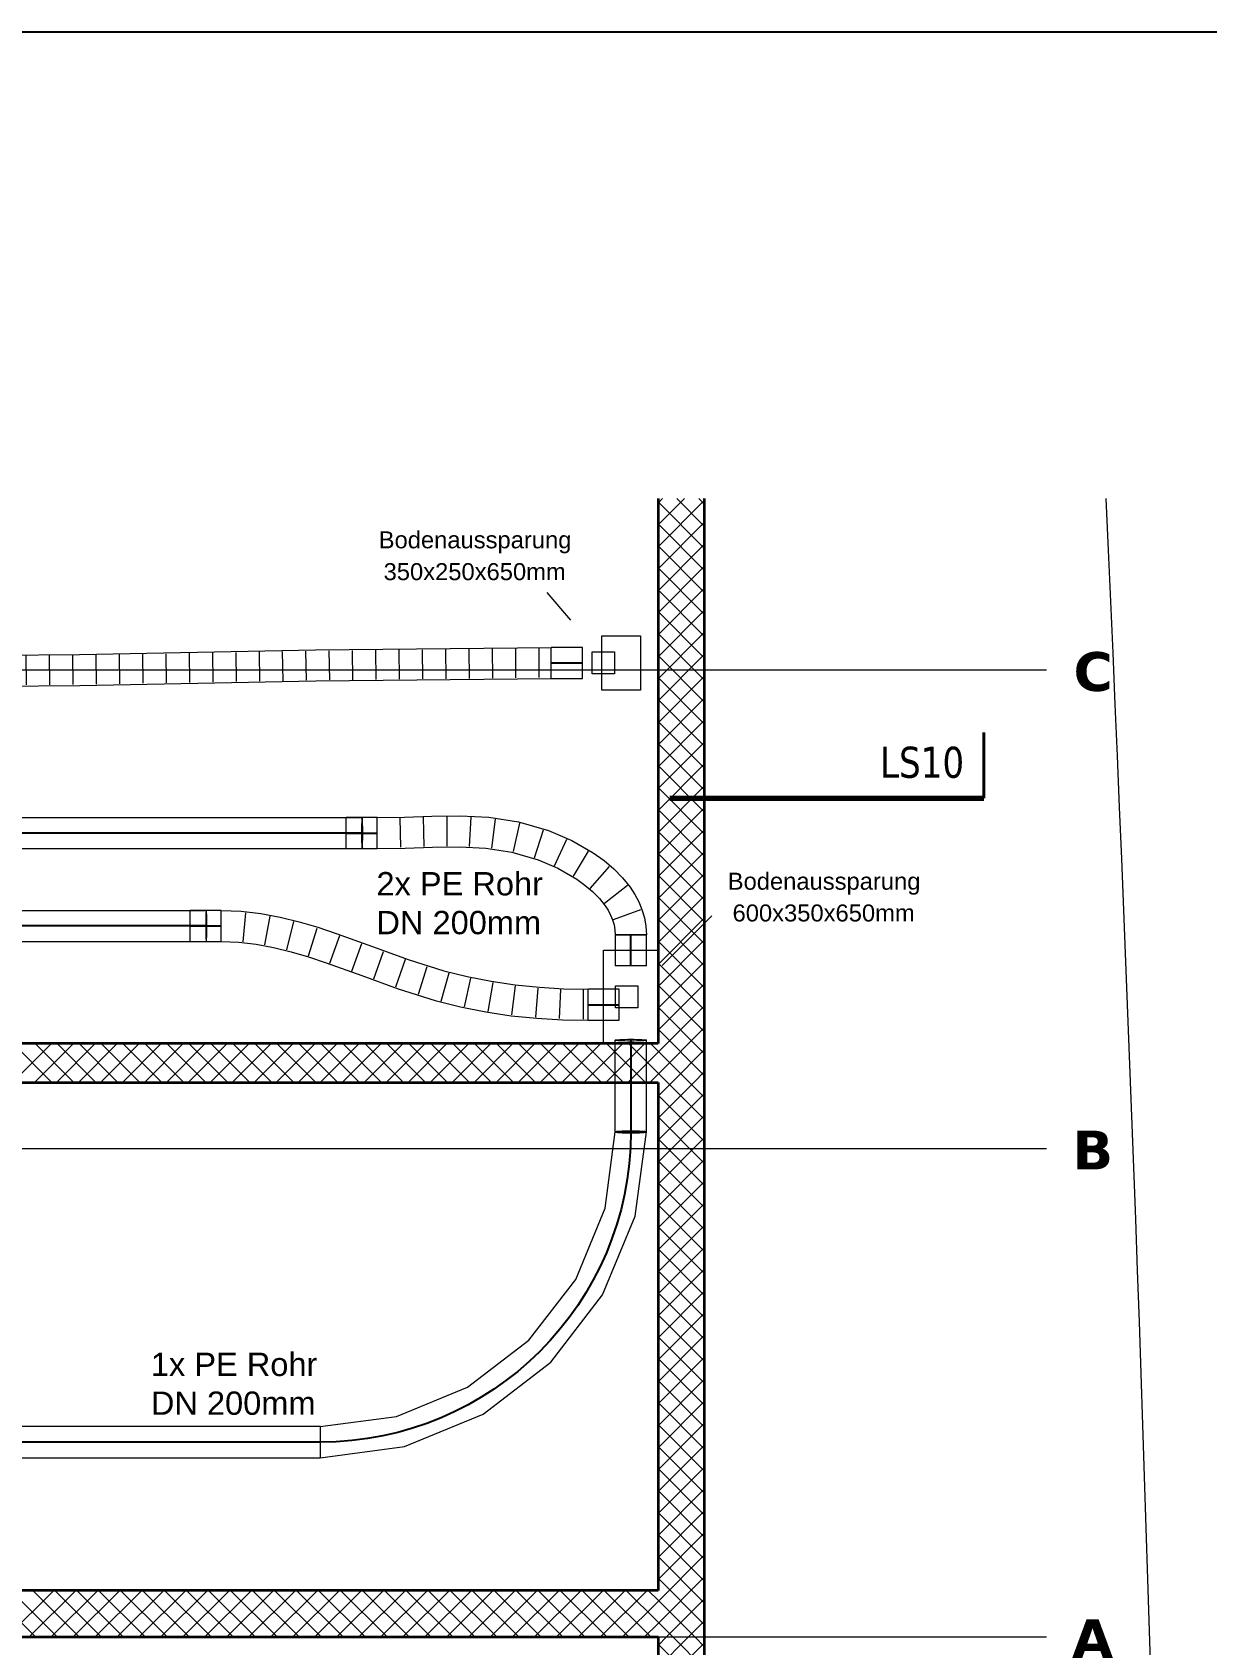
# Model space of a CAD drawing. Extents: x -932 to 937, y -179 to 471.
# Drawn here: x 159.7 to 310.9, y 257.9 to 465.5 of the extents above; entities that cross this region are included whole.
import ezdxf
from ezdxf.lldxf.tags import DXFTag

# ---------------------------------------------------------------- set-up
doc = ezdxf.new("R2010")
doc.units = 0
doc.layers.get('0').update_dxf_attribs({"lineweight": 13})
for name, color, linetype, lineweight, true_color in [('A-DETL-____-OTLN', 5, 'Continuous', 9, 0x0000ff), ('EL01_WAN_Röhre Boden', 7, 'Continuous', 13, 0xff6666), ('EL01_WAN_Röhre Boden Typ', 1, 'Continuous', 13, 0xff0000), ('G-____-____-SYMB', 7, 'Strichpunkt - Weit', 5, 0x008080), ('S-GRID-____-IDEN', 7, 'Continuous', 9, 0x5555aa)]:
    doc.layers.add(name, color=color, linetype=linetype, lineweight=lineweight, true_color=true_color)
for name, color, linetype, lineweight in [('A-WALL-____-MCUT', 7, 'Continuous', 35), ('A-WALL-____-PATT', 7, 'Continuous', 35), ('S-GRID-____-OTLN', 7, 'Continuous', 5)]:
    doc.layers.add(name, color=color, linetype=linetype, lineweight=lineweight)
doc.styles.get("Standard").update_dxf_attribs({"font": 'arial.ttf'})
tags = doc.linetypes.add('_Rasterlinie_', pattern=[0.375, 0.2, -0.05, 0.075, -0.05]).pattern_tags.tags
tags[10:11] = [DXFTag(74, 4), DXFTag(75, 0), DXFTag(340, '0'), DXFTag(46, 1.0), DXFTag(50, 0.0), DXFTag(44, 0.0), DXFTag(45, 0.0)]
tags[8:9] = [DXFTag(74, 4), DXFTag(75, 0), DXFTag(340, '0'), DXFTag(46, 1.0), DXFTag(50, 0.0), DXFTag(44, 0.0), DXFTag(45, 0.0)]
tags[6:7] = [DXFTag(74, 4), DXFTag(75, 0), DXFTag(340, '0'), DXFTag(46, 1.0), DXFTag(50, 0.0), DXFTag(44, 0.0), DXFTag(45, 0.0)]
tags[4:5] = [DXFTag(74, 4), DXFTag(75, 0), DXFTag(340, '0'), DXFTag(46, 1.0), DXFTag(50, 0.0), DXFTag(44, 0.0), DXFTag(45, 0.0)]
tags = doc.linetypes.add('_Schnittlinie_', pattern=[0.3, 0.15, -0.05, 0.05, -0.05]).pattern_tags.tags
tags[10:11] = [DXFTag(74, 4), DXFTag(75, 0), DXFTag(340, '0'), DXFTag(46, 1.0), DXFTag(50, 0.0), DXFTag(44, 0.0), DXFTag(45, 0.0)]
tags[8:9] = [DXFTag(74, 4), DXFTag(75, 0), DXFTag(340, '0'), DXFTag(46, 1.0), DXFTag(50, 0.0), DXFTag(44, 0.0), DXFTag(45, 0.0)]
tags[6:7] = [DXFTag(74, 4), DXFTag(75, 0), DXFTag(340, '0'), DXFTag(46, 1.0), DXFTag(50, 0.0), DXFTag(44, 0.0), DXFTag(45, 0.0)]
tags[4:5] = [DXFTag(74, 4), DXFTag(75, 0), DXFTag(340, '0'), DXFTag(46, 1.0), DXFTag(50, 0.0), DXFTag(44, 0.0), DXFTag(45, 0.0)]
tags = doc.linetypes.add('_Strichliert - Fein_', pattern=[0.15, 0.1, -0.05]).pattern_tags.tags
tags[6:7] = [DXFTag(74, 4), DXFTag(75, 0), DXFTag(340, '0'), DXFTag(46, 1.0), DXFTag(50, 0.0), DXFTag(44, 0.0), DXFTag(45, 0.0)]
tags[4:5] = [DXFTag(74, 4), DXFTag(75, 0), DXFTag(340, '0'), DXFTag(46, 1.0), DXFTag(50, 0.0), DXFTag(44, 0.0), DXFTag(45, 0.0)]
tags = doc.linetypes.add('ACAD_ISO03W100', pattern=[30, 12, -18]).pattern_tags.tags
tags[6:7] = [DXFTag(74, 4), DXFTag(75, 0), DXFTag(340, '0'), DXFTag(46, 0.0), DXFTag(50, 0.0), DXFTag(44, 0.0), DXFTag(45, 0.0)]
tags[4:5] = [DXFTag(74, 4), DXFTag(75, 0), DXFTag(340, '0'), DXFTag(46, 0.0), DXFTag(50, 0.0), DXFTag(44, 0.0), DXFTag(45, 0.0)]
tags = doc.linetypes.add('Strichpunkt - Weit', pattern=[0.5, 0.2, -0.15, 0, -0.15]).pattern_tags.tags
tags[10:11] = [DXFTag(74, 4), DXFTag(75, 0), DXFTag(340, '0'), DXFTag(46, 1.0), DXFTag(50, 0.0), DXFTag(44, 0.0), DXFTag(45, 0.0)]
tags[8:9] = [DXFTag(74, 4), DXFTag(75, 0), DXFTag(340, '0'), DXFTag(46, 1.0), DXFTag(50, 0.0), DXFTag(44, 0.0), DXFTag(45, 0.0)]
tags[6:7] = [DXFTag(74, 4), DXFTag(75, 0), DXFTag(340, '0'), DXFTag(46, 1.0), DXFTag(50, 0.0), DXFTag(44, 0.0), DXFTag(45, 0.0)]
tags[4:5] = [DXFTag(74, 4), DXFTag(75, 0), DXFTag(340, '0'), DXFTag(46, 1.0), DXFTag(50, 0.0), DXFTag(44, 0.0), DXFTag(45, 0.0)]
tags = doc.linetypes.add('STRICHPUNKT2', pattern=[12.7, 6.35, -3.175, 0, -3.175]).pattern_tags.tags
tags[10:11] = [DXFTag(74, 4), DXFTag(75, 0), DXFTag(340, '0'), DXFTag(46, 0.0), DXFTag(50, 0.0), DXFTag(44, 0.0), DXFTag(45, 0.0)]
tags[8:9] = [DXFTag(74, 4), DXFTag(75, 0), DXFTag(340, '0'), DXFTag(46, 0.0), DXFTag(50, 0.0), DXFTag(44, 0.0), DXFTag(45, 0.0)]
tags[6:7] = [DXFTag(74, 4), DXFTag(75, 0), DXFTag(340, '0'), DXFTag(46, 0.0), DXFTag(50, 0.0), DXFTag(44, 0.0), DXFTag(45, 0.0)]
tags[4:5] = [DXFTag(74, 4), DXFTag(75, 0), DXFTag(340, '0'), DXFTag(46, 0.0), DXFTag(50, 0.0), DXFTag(44, 0.0), DXFTag(45, 0.0)]

# ---------------------------------------------------------------- blocks, each defined once
blk = doc.blocks.new('Referenz-A0UJ2H83XE', base_point=(-932.31, -115.76))
at = {"layer": 'A-DETL-____-OTLN', "color": 0, "linetype": '_Strichliert - Fein_', "ltscale": 0.13}
blk.add_ellipse((-9427.02, -39.83), major_axis=(9735.12, 21.15), ratio=1, start_param=0, end_param=0.043587, dxfattribs=at)
at = {"layer": 'A-WALL-____-MCUT', "color": 0, "linetype": 'Continuous', "ltscale": 0.35}
for p, q in [((240.26, 405.49), (240.26, 335.34)), ((246.26, 258.94), (246.26, 405.49)), ((240.26, 335.34), (99.66, 335.34)), ((99.66, 330.34), (240.26, 330.34)), ((240.26, 330.34), (240.26, 264.94)), ((240.26, 264.94), (99.66, 264.94)), ((90.26, 258.94), (240.26, 258.94)), ((240.26, 258.94), (240.26, -42.66)), ((246.26, -48.66), (246.26, 258.94))]:
    blk.add_line(p, q, dxfattribs=at)
at = {"layer": 'A-WALL-____-PATT', "color": 0, "linetype": 'Continuous', "lineweight": 9, "ltscale": 0.13}
for p, q in [((240.26, 404.92), (240.82, 405.49)), ((240.26, 402.1), (243.65, 405.49)), ((240.26, 399.27), (246.26, 405.27)), ((246.26, 399.08), (240.26, 405.08)), ((246.26, 401.91), (242.68, 405.49)), ((246.26, 404.74), (245.51, 405.49)), ((240.26, 396.44), (246.26, 402.44)), ((246.26, 396.25), (240.26, 402.25)), ((240.26, 393.61), (246.26, 399.61)), ((246.26, 393.42), (240.26, 399.42)), ((240.26, 390.78), (246.26, 396.78)), ((246.26, 390.59), (240.26, 396.59)), ((240.26, 387.95), (246.26, 393.95)), ((246.26, 387.76), (240.26, 393.76)), ((240.26, 385.13), (246.26, 391.13)), ((246.26, 384.94), (240.26, 390.94)), ((240.26, 382.3), (246.26, 388.3)), ((246.26, 382.11), (240.26, 388.11)), ((240.26, 379.47), (246.26, 385.47)), ((246.26, 379.28), (240.26, 385.28)), ((240.26, 376.64), (246.26, 382.64)), ((246.26, 376.45), (240.26, 382.45)), ((240.26, 373.81), (246.26, 379.81)), ((246.26, 373.62), (240.26, 379.62)), ((240.26, 370.98), (246.26, 376.98)), ((246.26, 370.79), (240.26, 376.79)), ((240.26, 368.15), (246.26, 374.15)), ((246.26, 367.97), (240.26, 373.97)), ((240.26, 365.33), (246.26, 371.33)), ((246.26, 365.14), (240.26, 371.14)), ((240.26, 362.5), (246.26, 368.5)), ((246.26, 362.31), (240.26, 368.31)), ((240.26, 359.67), (246.26, 365.67)), ((246.26, 359.48), (240.26, 365.48)), ((240.26, 356.84), (246.26, 362.84)), ((246.26, 356.65), (240.26, 362.65)), ((240.26, 354.01), (246.26, 360.01)), ((246.26, 353.82), (240.26, 359.82)), ((240.26, 351.18), (246.26, 357.18)), ((246.26, 351), (240.26, 357)), ((240.26, 348.36), (246.26, 354.36)), ((246.26, 348.17), (240.26, 354.17)), ((240.26, 345.53), (246.26, 351.53)), ((246.26, 345.34), (240.26, 351.34)), ((240.26, 342.7), (246.26, 348.7)), ((246.26, 342.51), (240.26, 348.51)), ((240.26, 339.87), (246.26, 345.87)), ((246.26, 339.68), (240.26, 345.68)), ((240.26, 337.04), (246.26, 343.04)), ((246.26, 336.85), (240.26, 342.85)), ((240.26, 334.21), (246.26, 340.21)), ((246.26, 334.02), (240.26, 340.02)), ((240.26, 331.39), (246.26, 337.39)), ((246.26, 331.2), (240.26, 337.2)), ((157.18, 330.34), (162.18, 335.34)), ((162.26, 330.34), (157.26, 335.34)), ((160.01, 330.34), (165.01, 335.34)), ((165.09, 330.34), (160.09, 335.34)), ((162.84, 330.34), (167.84, 335.34)), ((167.92, 330.34), (162.92, 335.34)), ((165.67, 330.34), (170.67, 335.34)), ((170.75, 330.34), (165.75, 335.34)), ((168.5, 330.34), (173.5, 335.34)), ((173.58, 330.34), (168.58, 335.34)), ((171.33, 330.34), (176.33, 335.34)), ((176.4, 330.34), (171.4, 335.34)), ((174.16, 330.34), (179.16, 335.34)), ((179.23, 330.34), (174.23, 335.34)), ((176.98, 330.34), (181.98, 335.34)), ((182.06, 330.34), (177.06, 335.34)), ((179.81, 330.34), (184.81, 335.34)), ((184.89, 330.34), (179.89, 335.34)), ((182.64, 330.34), (187.64, 335.34)), ((187.72, 330.34), (182.72, 335.34)), ((185.47, 330.34), (190.47, 335.34)), ((190.55, 330.34), (185.55, 335.34)), ((188.3, 330.34), (193.3, 335.34)), ((193.38, 330.34), (188.38, 335.34)), ((191.13, 330.34), (196.13, 335.34)), ((196.2, 330.34), (191.2, 335.34)), ((193.95, 330.34), (198.95, 335.34)), ((199.03, 330.34), (194.03, 335.34)), ((196.78, 330.34), (201.78, 335.34)), ((201.86, 330.34), (196.86, 335.34)), ((199.61, 330.34), (204.61, 335.34)), ((204.69, 330.34), (199.69, 335.34)), ((202.44, 330.34), (207.44, 335.34)), ((207.52, 330.34), (202.52, 335.34)), ((205.27, 330.34), (210.27, 335.34)), ((210.35, 330.34), (205.35, 335.34)), ((208.1, 330.34), (213.1, 335.34)), ((213.17, 330.34), (208.17, 335.34)), ((210.92, 330.34), (215.92, 335.34)), ((216, 330.34), (211, 335.34)), ((213.75, 330.34), (218.75, 335.34)), ((218.83, 330.34), (213.83, 335.34)), ((216.58, 330.34), (221.58, 335.34)), ((221.66, 330.34), (216.66, 335.34)), ((219.41, 330.34), (224.41, 335.34)), ((224.49, 330.34), (219.49, 335.34)), ((222.24, 330.34), (227.24, 335.34)), ((227.32, 330.34), (222.32, 335.34)), ((225.07, 330.34), (230.07, 335.34)), ((230.14, 330.34), (225.14, 335.34)), ((227.9, 330.34), (232.9, 335.34)), ((232.97, 330.34), (227.97, 335.34)), ((230.72, 330.34), (235.72, 335.34)), ((235.8, 330.34), (230.8, 335.34)), ((233.55, 330.34), (238.55, 335.34)), ((238.63, 330.34), (233.63, 335.34)), ((240.26, 331.54), (236.46, 335.34)), ((240.26, 334.37), (239.29, 335.34)), ((244.29, 330.34), (240.26, 334.37)), ((242.04, 330.34), (246.26, 334.56)), ((236.38, 330.34), (240.26, 334.21)), ((239.21, 330.34), (240.26, 331.39)), ((241.46, 330.34), (240.26, 331.54)), ((240.26, 328.56), (242.04, 330.34)), ((240.26, 325.73), (244.87, 330.34)), ((246.26, 325.54), (241.46, 330.34)), ((246.26, 328.37), (244.29, 330.34)), ((244.87, 330.34), (246.26, 331.73)), ((240.26, 322.9), (246.26, 328.9)), ((246.26, 322.71), (240.26, 328.71)), ((240.26, 320.07), (246.26, 326.07)), ((246.26, 319.88), (240.26, 325.88)), ((240.26, 317.24), (246.26, 323.24)), ((246.26, 317.05), (240.26, 323.05)), ((240.26, 314.41), (246.26, 320.41)), ((246.26, 314.23), (240.26, 320.23)), ((240.26, 311.59), (246.26, 317.59)), ((246.26, 311.4), (240.26, 317.4)), ((240.26, 308.76), (246.26, 314.76)), ((246.26, 308.57), (240.26, 314.57)), ((240.26, 305.93), (246.26, 311.93)), ((246.26, 305.74), (240.26, 311.74)), ((240.26, 303.1), (246.26, 309.1)), ((246.26, 302.91), (240.26, 308.91)), ((240.26, 300.27), (246.26, 306.27)), ((246.26, 300.08), (240.26, 306.08)), ((240.26, 297.44), (246.26, 303.44)), ((246.26, 297.26), (240.26, 303.26)), ((240.26, 294.62), (246.26, 300.62)), ((246.26, 294.43), (240.26, 300.43)), ((240.26, 291.79), (246.26, 297.79)), ((246.26, 291.6), (240.26, 297.6)), ((240.26, 288.96), (246.26, 294.96)), ((246.26, 288.77), (240.26, 294.77)), ((240.26, 286.13), (246.26, 292.13)), ((246.26, 285.94), (240.26, 291.94)), ((240.26, 283.3), (246.26, 289.3)), ((246.26, 283.11), (240.26, 289.11)), ((240.26, 280.47), (246.26, 286.47)), ((246.26, 280.28), (240.26, 286.28)), ((240.26, 277.65), (246.26, 283.65)), ((246.26, 277.46), (240.26, 283.46)), ((240.26, 274.82), (246.26, 280.82)), ((246.26, 274.63), (240.26, 280.63)), ((240.26, 271.99), (246.26, 277.99)), ((246.26, 271.8), (240.26, 277.8)), ((240.26, 269.16), (246.26, 275.16)), ((246.26, 268.97), (240.26, 274.97)), ((240.26, 266.33), (246.26, 272.33)), ((246.26, 266.14), (240.26, 272.14)), ((240.26, 263.5), (246.26, 269.5)), ((246.26, 263.31), (240.26, 269.31)), ((240.26, 260.67), (246.26, 266.67)), ((246.26, 260.49), (240.26, 266.49)), ((160.12, 258.94), (154.12, 264.94)), ((156.5, 258.94), (162.5, 264.94)), ((162.95, 258.94), (156.95, 264.94)), ((159.32, 258.94), (165.32, 264.94)), ((165.78, 258.94), (159.78, 264.94)), ((162.15, 258.94), (168.15, 264.94)), ((168.61, 258.94), (162.61, 264.94)), ((164.98, 258.94), (170.98, 264.94)), ((171.44, 258.94), (165.44, 264.94)), ((167.81, 258.94), (173.81, 264.94)), ((174.27, 258.94), (168.27, 264.94)), ((170.64, 258.94), (176.64, 264.94)), ((177.09, 258.94), (171.09, 264.94)), ((173.47, 258.94), (179.47, 264.94)), ((179.92, 258.94), (173.92, 264.94)), ((176.29, 258.94), (182.29, 264.94)), ((182.75, 258.94), (176.75, 264.94)), ((179.12, 258.94), (185.12, 264.94)), ((185.58, 258.94), (179.58, 264.94)), ((181.95, 258.94), (187.95, 264.94)), ((188.41, 258.94), (182.41, 264.94)), ((184.78, 258.94), (190.78, 264.94)), ((191.24, 258.94), (185.24, 264.94)), ((187.61, 258.94), (193.61, 264.94)), ((194.06, 258.94), (188.06, 264.94)), ((190.44, 258.94), (196.44, 264.94)), ((196.89, 258.94), (190.89, 264.94)), ((193.26, 258.94), (199.26, 264.94)), ((199.72, 258.94), (193.72, 264.94)), ((196.09, 258.94), (202.09, 264.94)), ((202.55, 258.94), (196.55, 264.94)), ((198.92, 258.94), (204.92, 264.94)), ((205.38, 258.94), (199.38, 264.94)), ((201.75, 258.94), (207.75, 264.94)), ((208.21, 258.94), (202.21, 264.94)), ((204.58, 258.94), (210.58, 264.94)), ((211.04, 258.94), (205.04, 264.94)), ((207.41, 258.94), (213.41, 264.94)), ((213.86, 258.94), (207.86, 264.94)), ((210.24, 258.94), (216.24, 264.94)), ((216.69, 258.94), (210.69, 264.94)), ((213.06, 258.94), (219.06, 264.94)), ((219.52, 258.94), (213.52, 264.94)), ((215.89, 258.94), (221.89, 264.94)), ((222.35, 258.94), (216.35, 264.94)), ((218.72, 258.94), (224.72, 264.94)), ((225.18, 258.94), (219.18, 264.94)), ((221.55, 258.94), (227.55, 264.94)), ((228.01, 258.94), (222.01, 264.94)), ((224.38, 258.94), (230.38, 264.94)), ((230.83, 258.94), (224.83, 264.94)), ((227.21, 258.94), (233.21, 264.94)), ((233.66, 258.94), (227.66, 264.94)), ((230.03, 258.94), (236.03, 264.94)), ((236.49, 258.94), (230.49, 264.94)), ((232.86, 258.94), (238.86, 264.94)), ((239.32, 258.94), (233.32, 264.94)), ((240.26, 260.83), (236.15, 264.94)), ((240.26, 263.66), (238.98, 264.94)), ((244.98, 258.94), (240.26, 263.66)), ((241.35, 258.94), (246.26, 263.85)), ((235.69, 258.94), (240.26, 263.5)), ((238.52, 258.94), (240.26, 260.67)), ((242.15, 258.94), (240.26, 260.83)), ((244.18, 258.94), (246.26, 261.02)), ((240.26, 257.85), (241.35, 258.94)), ((240.26, 255.02), (244.18, 258.94)), ((240.26, 252.19), (246.26, 258.19)), ((246.26, 252), (240.26, 258)), ((246.26, 254.83), (242.15, 258.94)), ((246.26, 257.66), (244.98, 258.94))]:
    blk.add_line(p, q, dxfattribs=at)
at = {"layer": 'G-____-____-SYMB', "color": 0, "linetype": 'Continuous', "lineweight": 40, "ltscale": 0.4}
blk.add_line((282.2, 375.36), (282.2, 366.94), dxfattribs=at)
at = {"layer": 'G-____-____-SYMB', "color": 0, "linetype": '_Schnittlinie_', "lineweight": 70, "ltscale": 0.7}
blk.add_line((241.79, 366.94), (282.2, 366.94), dxfattribs=at)
at = {"layer": 'S-GRID-____-OTLN', "color": 0, "linetype": '_Rasterlinie_', "ltscale": 0.13}
for p, q in [((-930.58, 383.44), (290.25, 383.44)), ((-930.58, 321.84), (290.25, 321.84)), ((-930.58, 258.94), (290.25, 258.94))]:
    blk.add_line(p, q, dxfattribs=at)
at = {"layer": 'G-____-____-SYMB', "color": 0, "linetype": 'Continuous', "ltscale": 0.13, "insert": (268.84, 373.55), "char_height": 4, "attachment_point": 1}
blk.add_mtext('{\\W0.8;\\fVerdana;LS10}', dxfattribs=at)
at = {"layer": 'S-GRID-____-IDEN', "color": 0, "linetype": 'Continuous', "lineweight": 5, "ltscale": 0.13, "char_height": 5, "attachment_point": 1}
for s, insert in [('{\\fVerdana|b1|i0;C}', (293.73, 385.73)), ('{\\fVerdana|b1|i0;B}', (293.6, 324.13)), ('{\\fVerdana|b1|i0;A}', (293.53, 261.23))]:
    blk.add_mtext(s, dxfattribs=dict(at, insert=insert))
blk = doc.blocks.new('Wickelfalzrohr-A0UJ2H9XXE', base_point=(102.1, 348.48))
at = {"color": 0, "linetype": 'ByBlock', "lineweight": -2, "ltscale": 0.13}
for p, q in [((102.17, 352.48), (182.12, 352.48)), ((102.17, 348.48), (182.12, 348.48))]:
    blk.add_line(p, q, dxfattribs=at)
at = {"color": 0, "linetype": 'STRICHPUNKT2', "lineweight": 25, "ltscale": 0.25}
blk.add_line((182.12, 350.48), (102.17, 350.48), dxfattribs=at)
at = {"color": 0, "linetype": 'ByBlock', "lineweight": -2, "ltscale": 0.13, "extrusion": (0, 0, -1)}
for centre in [(102.17, 350.48), (182.12, 350.48)]:
    blk.add_ellipse(centre, major_axis=(0, -2), ratio=0.036094, dxfattribs=at)
blk = doc.blocks.new('Bauteilbeschriftung-A0UJ2HAHXE', base_point=(174.99, 287.54))
at = {"color": 0, "lineweight": -2, "char_height": 3, "attachment_point": 1}
for s, insert in [('{\\fArial;1x PE Rohr}', (174.99, 295.54)), ('{\\fArial;DN 200mm}', (174.99, 290.54))]:
    blk.add_mtext(s, dxfattribs=dict(at, insert=insert))
blk = doc.blocks.new('Bauteilbeschriftung-A0UJ2HANXE', base_point=(204.02, 349.41))
at = {"color": 0, "lineweight": -2, "char_height": 3, "attachment_point": 1}
for s, insert in [('{\\fArial;2x PE Rohr}', (204.02, 357.41)), ('{\\fArial;DN 200mm}', (204.02, 352.41))]:
    blk.add_mtext(s, dxfattribs=dict(at, insert=insert))
blk = doc.blocks.new('Wickelfalzrohr-A0UJ2HAPXE', base_point=(102.18, 360.43))
at = {"color": 0, "linetype": 'ByBlock', "lineweight": -2, "ltscale": 0.13}
for p, q in [((102.25, 364.43), (202.18, 364.43)), ((102.25, 360.43), (202.18, 360.43))]:
    blk.add_line(p, q, dxfattribs=at)
at = {"color": 0, "linetype": 'STRICHPUNKT2', "lineweight": 25, "ltscale": 0.25}
blk.add_line((202.18, 362.43), (102.25, 362.43), dxfattribs=at)
at = {"color": 0, "linetype": 'ByBlock', "lineweight": -2, "ltscale": 0.13, "extrusion": (0, 0, -1)}
for centre in [(102.25, 362.43), (202.18, 362.43)]:
    blk.add_ellipse(centre, major_axis=(0, -2), ratio=0.038238, dxfattribs=at)
blk = doc.blocks.new('Bogen-A0UJ2HAVXE', base_point=(196.76, 282.02))
at = {"color": 0, "linetype": 'ByBlock', "lineweight": -2, "ltscale": 0.13}
for p, q in [((233.46, 314.13), (234.76, 323.95)), ((237.33, 313.1), (238.76, 323.95)), ((229.67, 304.98), (233.46, 314.13)), ((233.13, 302.99), (237.33, 313.1)), ((223.63, 297.13), (229.67, 304.98)), ((226.46, 294.3), (233.13, 302.99)), ((215.76, 291.1), (223.63, 297.13)), ((217.76, 287.64), (226.46, 294.3)), ((206.59, 287.31), (215.76, 291.1)), ((196.76, 286.02), (206.59, 287.31)), ((207.63, 283.45), (217.76, 287.64)), ((196.76, 286.02), (196.76, 282.02)), ((196.76, 282.02), (207.63, 283.45))]:
    blk.add_line(p, q, dxfattribs=at)
at = {"color": 0, "linetype": 'STRICHPUNKT2', "lineweight": 25, "ltscale": 0.25, "extrusion": (0, 0, -1)}
blk.add_ellipse((196.76, 323.95), major_axis=(40, 0), ratio=0.998389, start_param=0, end_param=1.570796, dxfattribs=at)
at = {"color": 0, "linetype": 'ByBlock', "lineweight": -2, "ltscale": 0.13, "extrusion": (0, 0, -1)}
blk.add_ellipse((236.76, 323.95), major_axis=(2, 0), ratio=0.056743, dxfattribs=at)
blk = doc.blocks.new('MText-A0UJ2HBRXE', base_point=(249.23, 351.05))
at = {"color": 0, "lineweight": -2, "char_height": 2.1875, "attachment_point": 1}
for s, insert in [('{\\fArial;Bodenaussparung}', (249.23, 357.33)), ('{\\fArial;600x350x650mm}', (249.85, 353.24))]:
    blk.add_mtext(s, dxfattribs=dict(at, insert=insert))
blk = doc.blocks.new('Bodendose (multi) UP-A0UJ2HBZXE', base_point=(234.8, 339.92))
at = {"color": 0, "linetype": 'ByBlock', "lineweight": -2, "ltscale": 0.13}
for p, q in [((234.8, 339.92), (234.8, 342.76)), ((234.8, 342.76), (237.64, 342.76)), ((237.64, 342.76), (237.64, 339.92)), ((237.64, 339.92), (234.8, 339.92))]:
    blk.add_line(p, q, dxfattribs=at)
blk = doc.blocks.new('MText-A0UJ2HC1XE', base_point=(204.31, 395))
at = {"color": 0, "lineweight": -2, "char_height": 2.1875, "attachment_point": 1}
for s, insert in [('{\\fArial;Bodenaussparung}', (204.31, 401.28)), ('{\\fArial;350x250x650mm}', (204.94, 397.18))]:
    blk.add_mtext(s, dxfattribs=dict(at, insert=insert))
blk = doc.blocks.new('Wickelfalzrohr-A0UJ2HCLXE', base_point=(180.05, 348.48))
at = {"color": 0, "linetype": 'ByBlock', "lineweight": -2, "ltscale": 0.13}
for p, q in [((184.05, 352.48), (180.05, 352.48)), ((180.05, 351.31), (180.05, 352.48)), ((180.05, 349.65), (180.05, 351.31)), ((184.05, 351.31), (184.05, 352.48)), ((184.05, 349.65), (184.05, 351.31)), ((180.05, 348.48), (180.05, 349.65)), ((184.05, 348.48), (184.05, 349.65)), ((180.05, 348.48), (184.05, 348.48))]:
    blk.add_line(p, q, dxfattribs=at)
at = {"color": 0, "linetype": 'STRICHPUNKT2', "lineweight": 25, "ltscale": 0.25}
blk.add_line((180.05, 350.48), (184.05, 350.48), dxfattribs=at)
blk = doc.blocks.new('Wickelfalzrohr-A0UJ2HCNXE', base_point=(226.52, 382.34))
at = {"color": 0, "linetype": 'ByBlock', "lineweight": -2, "ltscale": 0.13}
for p, q in [((230.52, 386.34), (226.52, 386.34)), ((226.52, 385.17), (226.52, 386.34)), ((230.52, 385.17), (230.52, 386.34)), ((226.52, 383.51), (226.52, 385.17)), ((230.52, 383.51), (230.52, 385.17)), ((226.52, 382.34), (226.52, 383.51)), ((226.52, 382.34), (230.52, 382.34)), ((230.52, 382.34), (230.52, 383.51))]:
    blk.add_line(p, q, dxfattribs=at)
at = {"color": 0, "linetype": 'STRICHPUNKT2', "lineweight": 25, "ltscale": 0.25}
blk.add_line((226.52, 384.34), (230.52, 384.34), dxfattribs=at)
blk = doc.blocks.new('Flexrohr-A0UJ2HCRXE', base_point=(184.05, 338.34))
at = {"color": 0, "linetype": 'ByBlock', "lineweight": -2, "ltscale": 0.13}
for p, q in [((184.05, 348.48), (184.05, 352.48)), ((184.05, 352.48), (186.62, 352.37)), ((186.62, 352.37), (189.15, 352.07)), ((186.86, 348.44), (187.22, 352.18)), ((189.15, 352.07), (191.63, 351.6)), ((189.67, 348.03), (190.35, 351.72)), ((191.63, 351.6), (194.07, 351.01)), ((192.47, 347.4), (193.4, 351.05)), ((194.07, 351.01), (196.47, 350.3)), ((195.26, 346.61), (196.38, 350.2)), ((196.47, 350.3), (198.85, 349.52)), ((198.04, 345.68), (199.29, 349.23)), ((198.85, 349.52), (203.5, 347.84)), ((184.05, 348.48), (186.3, 348.38)), ((186.3, 348.38), (188.54, 348.12)), ((188.54, 348.12), (190.78, 347.7)), ((190.78, 347.7), (193.03, 347.14)), ((193.03, 347.14), (195.28, 346.48)), ((200.85, 344.67), (202.12, 348.21)), ((203.5, 347.84), (208.09, 346.17)), ((203.68, 343.65), (204.94, 347.19)), ((195.28, 346.48), (197.53, 345.74)), ((197.53, 345.74), (202.14, 344.08)), ((206.52, 342.62), (207.74, 346.18)), ((208.09, 346.17), (212.69, 344.71)), ((209.42, 341.68), (210.55, 345.27)), ((212.69, 344.71), (215.71, 343.95)), ((202.14, 344.08), (206.81, 342.39)), ((212.36, 340.8), (213.36, 344.42)), ((215.37, 340.07), (216.17, 343.74)), ((215.71, 343.95), (218.78, 343.35)), ((218.4, 339.48), (219.03, 343.19)), ((218.78, 343.35), (221.87, 342.89)), ((221.45, 339.04), (221.91, 342.77)), ((221.87, 342.89), (224.99, 342.58)), ((224.99, 342.58), (228.12, 342.4)), ((206.81, 342.39), (211.57, 340.87)), ((211.57, 340.87), (214.83, 340.05)), ((224.52, 338.73), (224.82, 342.47)), ((227.58, 338.54), (227.75, 342.3)), ((228.12, 342.4), (231.26, 342.34)), ((230.65, 338.47), (230.68, 342.23)), ((231.26, 338.34), (231.26, 342.34)), ((214.83, 340.05), (218.1, 339.41)), ((218.1, 339.41), (221.38, 338.92)), ((221.38, 338.92), (224.67, 338.59)), ((224.67, 338.59), (227.97, 338.4)), ((227.97, 338.4), (231.26, 338.34))]:
    blk.add_line(p, q, dxfattribs=at)
blk = doc.blocks.new('Wickelfalzrohr-A0UJ2HCTXE', base_point=(231.26, 338.34))
at = {"color": 0, "linetype": 'ByBlock', "lineweight": -2, "ltscale": 0.13}
for p, q in [((235.26, 342.34), (231.26, 342.34)), ((231.26, 341.17), (231.26, 342.34)), ((231.26, 339.51), (231.26, 341.17)), ((235.26, 341.17), (235.26, 342.34)), ((235.26, 339.51), (235.26, 341.17)), ((231.26, 338.34), (231.26, 339.51)), ((235.26, 338.34), (235.26, 339.51)), ((231.26, 338.34), (235.26, 338.34))]:
    blk.add_line(p, q, dxfattribs=at)
at = {"color": 0, "linetype": 'STRICHPUNKT2', "lineweight": 25, "ltscale": 0.25}
blk.add_line((231.26, 340.34), (235.26, 340.34), dxfattribs=at)
blk = doc.blocks.new('Wickelfalzrohr-A0UJ2HCZXE', base_point=(234.76, 345.34))
at = {"color": 0, "linetype": 'ByBlock', "lineweight": -2, "ltscale": 0.13}
for p, q in [((234.76, 349.34), (234.76, 345.34)), ((235.93, 349.34), (234.76, 349.34)), ((237.59, 349.34), (235.93, 349.34)), ((238.76, 349.34), (237.59, 349.34)), ((238.76, 345.34), (238.76, 349.34)), ((235.93, 345.34), (234.76, 345.34)), ((237.59, 345.34), (235.93, 345.34)), ((238.76, 345.34), (237.59, 345.34))]:
    blk.add_line(p, q, dxfattribs=at)
at = {"color": 0, "linetype": 'STRICHPUNKT2', "lineweight": 25, "ltscale": 0.25}
blk.add_line((236.76, 345.34), (236.76, 349.34), dxfattribs=at)
blk = doc.blocks.new('Flexrohr-A0UJ2HD3XE', base_point=(204.11, 349.34))
at = {"color": 0, "linetype": 'ByBlock', "lineweight": -2, "ltscale": 0.13}
for p, q in [((204.11, 364.43), (207.62, 364.5)), ((204.11, 360.43), (204.11, 364.43)), ((207.16, 360.61), (207.07, 364.37)), ((207.62, 364.5), (211.16, 364.62)), ((210.16, 360.71), (210.07, 364.46)), ((211.16, 364.62), (214.79, 364.66)), ((213.11, 360.76), (213.11, 364.52)), ((214.79, 364.66), (218.5, 364.46)), ((216.01, 360.71), (216.21, 364.46)), ((218.5, 364.46), (222.31, 363.88)), ((218.86, 360.49), (219.34, 364.21)), ((221.64, 360.04), (222.47, 363.71)), ((222.31, 363.88), (226.17, 362.77)), ((224.35, 359.26), (225.53, 362.83)), ((226.17, 362.77), (229.15, 361.49)), ((226.92, 358.23), (228.52, 361.63)), ((229.15, 361.49), (231.93, 359.89)), ((204.11, 360.43), (207.73, 360.5)), ((207.73, 360.5), (211.25, 360.62)), ((211.25, 360.62), (214.7, 360.66)), ((214.7, 360.66), (218.09, 360.48)), ((218.09, 360.48), (221.45, 359.97)), ((221.45, 359.97), (224.85, 358.99)), ((229.38, 356.88), (231.31, 360.11)), ((231.93, 359.89), (233.32, 358.89)), ((224.85, 358.99), (227.36, 357.91)), ((227.36, 357.91), (229.82, 356.49)), ((231.54, 355.31), (234, 358.15)), ((233.32, 358.89), (234.56, 357.84)), ((234.56, 357.84), (235.7, 356.68)), ((229.82, 356.49), (230.85, 355.74)), ((230.85, 355.74), (231.84, 354.9)), ((233.35, 353.41), (236.32, 355.72)), ((235.7, 356.68), (236.68, 355.46)), ((236.68, 355.46), (237.28, 354.53)), ((231.84, 354.9), (232.71, 354.02)), ((232.71, 354.02), (233.46, 353.08)), ((233.46, 353.08), (233.83, 352.5)), ((237.28, 354.53), (237.78, 353.58)), ((237.78, 353.58), (238.19, 352.58)), ((233.83, 352.5), (234.16, 351.88)), ((234.16, 351.88), (234.42, 351.25)), ((234.42, 351.25), (234.61, 350.62)), ((234.52, 351.32), (238.06, 352.59)), ((238.19, 352.58), (238.5, 351.54)), ((238.5, 351.54), (238.69, 350.45)), ((234.61, 350.62), (234.72, 349.99)), ((234.72, 349.99), (234.76, 349.34)), ((234.76, 349.34), (238.76, 349.34)), ((238.69, 350.45), (238.76, 349.34))]:
    blk.add_line(p, q, dxfattribs=at)
blk = doc.blocks.new('Flexrohr-A0UJ2HDJXE', base_point=(-31.37, 381.2))
at = {"color": 0, "linetype": 'ByBlock', "lineweight": -2, "ltscale": 0.13}
for p, q in [((-31.37, 401.25), (-31.37, 405.25)), ((-31.37, 405.25), (-18.33, 404.64)), ((-28.41, 401.23), (-28.33, 404.99)), ((-25.45, 401.09), (-25.3, 404.85)), ((-22.49, 400.95), (-22.26, 404.71)), ((-19.53, 400.81), (-19.23, 404.56)), ((-18.33, 404.64), (-5.41, 403.01)), ((-16.58, 400.51), (-16.21, 404.25)), ((-13.63, 400.14), (-13.21, 403.88)), ((-10.69, 399.77), (-10.2, 403.5)), ((-7.74, 399.4), (-7.2, 403.12)), ((-5.41, 403.01), (7.39, 400.68)), ((-31.37, 401.25), (-18.67, 400.65)), ((-18.67, 400.65), (-6.02, 399.06)), ((-4.8, 398.96), (-4.21, 402.67)), ((-1.86, 398.43), (-1.24, 402.13)), ((1.07, 397.89), (1.73, 401.59)), ((4, 397.36), (4.7, 401.05)), ((7.39, 400.68), (20.12, 397.96)), ((-6.02, 399.06), (6.62, 396.76)), ((6.93, 396.82), (7.66, 400.5)), ((9.86, 396.19), (10.6, 399.87)), ((12.78, 395.56), (13.54, 399.24)), ((15.7, 394.94), (16.48, 398.61)), ((6.62, 396.76), (19.27, 394.05)), ((18.63, 394.31), (19.43, 397.98)), ((20.12, 397.96), (32.8, 395.14)), ((21.55, 393.66), (22.35, 397.34)), ((24.48, 393.01), (25.28, 396.69)), ((27.41, 392.36), (28.2, 396.04)), ((30.34, 391.71), (31.13, 395.39)), ((32.8, 395.14), (45.41, 392.53)), ((33.28, 391.08), (34.05, 394.76)), ((19.27, 394.05), (31.96, 391.23)), ((36.24, 390.47), (36.97, 394.16)), ((39.2, 389.86), (39.88, 393.55)), ((42.15, 389.25), (42.8, 392.95)), ((45.11, 388.66), (45.72, 392.37)), ((45.41, 392.53), (75.25, 388.15)), ((31.96, 391.23), (44.76, 388.59)), ((48.09, 388.22), (48.68, 391.93)), ((51.07, 387.78), (51.64, 391.5)), ((54.04, 387.34), (54.59, 391.06)), ((57.02, 386.91), (57.55, 390.63)), ((44.76, 388.59), (74.81, 384.17)), ((60, 386.47), (60.51, 390.2)), ((62.97, 386.03), (63.46, 389.76)), ((65.95, 385.6), (66.42, 389.33)), ((68.93, 385.16), (69.38, 388.89)), ((71.9, 384.72), (72.34, 388.46)), ((74.88, 384.29), (75.29, 388.03)), ((75.25, 388.15), (105.27, 385.9)), ((77.88, 384.06), (78.27, 387.8)), ((80.88, 383.84), (81.25, 387.58)), ((83.89, 383.61), (84.23, 387.36)), ((86.89, 383.39), (87.21, 387.13)), ((89.89, 383.16), (90.19, 386.91)), ((92.89, 382.94), (93.17, 386.69)), ((95.9, 382.71), (96.15, 386.47)), ((98.9, 382.49), (99.13, 386.24)), ((196.17, 386.01), (226.52, 386.34)), ((218.98, 382.38), (218.96, 386.14)), ((221.98, 382.41), (221.97, 386.17)), ((224.97, 382.44), (224.97, 386.2)), ((226.52, 382.34), (226.52, 386.34)), ((74.81, 384.17), (105.08, 381.91)), ((101.9, 382.27), (102.11, 386.02)), ((104.9, 382.04), (105.09, 385.8)), ((105.27, 385.9), (135.48, 385.2)), ((107.91, 381.96), (108.08, 385.72)), ((110.91, 381.89), (111.07, 385.65)), ((113.92, 381.82), (114.06, 385.58)), ((116.93, 381.75), (117.05, 385.51)), ((119.93, 381.68), (120.04, 385.44)), ((122.94, 381.61), (123.03, 385.37)), ((125.95, 381.54), (126.02, 385.3)), ((128.95, 381.47), (129.02, 385.23)), ((131.96, 381.4), (132.01, 385.16)), ((134.97, 381.33), (135, 385.09)), ((135.48, 385.2), (165.8, 385.43)), ((137.97, 381.33), (137.99, 385.09)), ((140.97, 381.36), (140.99, 385.12)), ((143.98, 381.38), (143.98, 385.14)), ((146.98, 381.4), (146.98, 385.16)), ((149.98, 381.43), (149.98, 385.19)), ((152.99, 381.45), (152.97, 385.21)), ((155.99, 381.47), (155.97, 385.23)), ((159, 381.5), (158.96, 385.26)), ((162, 381.52), (161.96, 385.28)), ((165, 381.54), (164.95, 385.3)), ((165.8, 385.43), (196.17, 386.01)), ((168, 381.59), (167.95, 385.35)), ((171, 381.65), (170.95, 385.41)), ((174, 381.71), (173.95, 385.47)), ((177, 381.76), (176.95, 385.52)), ((180, 381.82), (179.95, 385.58)), ((183, 381.88), (182.95, 385.64)), ((186, 381.94), (185.95, 385.7)), ((189, 381.99), (188.95, 385.75)), ((192, 382.05), (191.95, 385.81)), ((195, 382.11), (194.95, 385.87)), ((198, 382.15), (197.95, 385.91)), ((201, 382.18), (200.95, 385.94)), ((203.99, 382.21), (203.95, 385.97)), ((206.99, 382.25), (206.95, 386.01)), ((209.99, 382.28), (209.96, 386.04)), ((212.98, 382.31), (212.96, 386.07)), ((215.98, 382.34), (215.96, 386.1)), ((165.86, 381.43), (196.23, 382.01)), ((196.23, 382.01), (226.52, 382.34)), ((105.08, 381.91), (135.45, 381.2)), ((135.45, 381.2), (165.86, 381.43))]:
    blk.add_line(p, q, dxfattribs=at)
blk = doc.blocks.new('Wickelfalzrohr-A0UJ2HE5XE', base_point=(200.11, 360.43))
at = {"color": 0, "linetype": 'ByBlock', "lineweight": -2, "ltscale": 0.13}
for p, q in [((204.11, 364.43), (200.11, 364.43)), ((200.11, 363.26), (200.11, 364.43)), ((204.11, 363.26), (204.11, 364.43)), ((200.11, 361.6), (200.11, 363.26)), ((200.11, 360.43), (200.11, 361.6)), ((204.11, 361.6), (204.11, 363.26)), ((204.11, 360.43), (204.11, 361.6)), ((200.11, 360.43), (204.11, 360.43))]:
    blk.add_line(p, q, dxfattribs=at)
at = {"color": 0, "linetype": 'STRICHPUNKT2', "lineweight": 25, "ltscale": 0.25}
blk.add_line((200.11, 362.43), (204.11, 362.43), dxfattribs=at)
blk = doc.blocks.new('Polylinie-A0UJ2HE9XE', base_point=(233.26, 335.34))
at = {"color": 0, "lineweight": -2}
for p, q in [((233.26, 347.34), (240.26, 347.34)), ((233.26, 345.67), (233.26, 347.34)), ((240.26, 347.34), (240.26, 335.34)), ((233.26, 340.34), (233.26, 345.67)), ((233.26, 335.34), (233.26, 340.34)), ((240.26, 335.34), (233.26, 335.34))]:
    blk.add_line(p, q, dxfattribs=at)
blk = doc.blocks.new('Polylinie-A0UJ2HEBXE', base_point=(233.02, 380.84))
at = {"color": 0, "lineweight": -2}
for p, q in [((233.02, 387.84), (238.02, 387.84)), ((233.02, 380.84), (233.02, 387.84)), ((238.02, 387.84), (238.02, 380.84)), ((238.02, 380.84), (233.02, 380.84))]:
    blk.add_line(p, q, dxfattribs=at)
blk = doc.blocks.new('Wickelfalzrohr-A0UJ2HEHXE', base_point=(140.91, 282.02))
at = {"color": 0, "linetype": 'ByBlock', "lineweight": -2, "ltscale": 0.13}
for p, q in [((196.76, 286.02), (140.91, 286.02)), ((140.91, 286.02), (140.91, 284.85)), ((140.91, 284.85), (140.91, 283.19)), ((196.76, 286.02), (196.76, 284.85)), ((196.76, 284.85), (196.76, 283.19)), ((140.91, 283.19), (140.91, 282.02)), ((196.76, 283.19), (196.76, 282.02)), ((140.91, 282.02), (196.76, 282.02))]:
    blk.add_line(p, q, dxfattribs=at)
at = {"color": 0, "linetype": 'STRICHPUNKT2', "lineweight": 25, "ltscale": 0.25}
blk.add_line((196.76, 284.02), (140.91, 284.02), dxfattribs=at)
blk = doc.blocks.new('Wickelfalzrohr-A0UJ2HEXXE', base_point=(234.76, 323.84))
at = {"color": 0, "linetype": 'ByBlock', "lineweight": -2, "ltscale": 0.13}
for p, q in [((234.76, 323.95), (234.76, 335.77)), ((238.76, 323.95), (238.76, 335.77))]:
    blk.add_line(p, q, dxfattribs=at)
at = {"color": 0, "linetype": 'STRICHPUNKT2', "lineweight": 25, "ltscale": 0.25}
blk.add_line((236.76, 335.77), (236.76, 323.95), dxfattribs=at)
at = {"color": 0, "linetype": 'ByBlock', "lineweight": -2, "ltscale": 0.13}
for centre in [(236.76, 335.77), (236.76, 323.95)]:
    blk.add_ellipse(centre, major_axis=(-2, 0), ratio=0.056743, dxfattribs=at)
blk = doc.blocks.new('Bodendose (multi) UP-A0UJ2HF1XE', base_point=(231.8, 382.92))
at = {"color": 0, "linetype": 'ByBlock', "lineweight": -2, "ltscale": 0.13}
for p, q in [((231.8, 382.92), (231.8, 385.76)), ((231.8, 385.76), (234.64, 385.76)), ((234.64, 385.76), (234.64, 382.92)), ((234.64, 382.92), (231.8, 382.92))]:
    blk.add_line(p, q, dxfattribs=at)

msp = doc.modelspace()

# ---------------------------------------------------------------- linework, layer by layer
at = {"color": 0, "linetype": 'ByBlock', "lineweight": -2, "ltscale": 0.13}
msp.add_line((607.58, 465.53), (-932.42, 465.53), dxfattribs=at)
at = {"layer": 'EL01_WAN_Röhre Boden Typ', "color": 1, "linetype": 'Continuous', "ltscale": 0.13, "true_color": 0xff0000}
for p, q in [((229.02, 389.86), (225.99, 393.4)), ((240.81, 345.39), (247.18, 351.76))]:
    msp.add_line(p, q, dxfattribs=at)

# ---------------------------------------------------------------- block references
at = {"color": 9, "lineweight": 25, "ltscale": 0.25, "true_color": 0xc0c0c0}
msp.add_blockref('Referenz-A0UJ2H83XE', (-932.31, -115.76), dxfattribs=at)
at = {"layer": 'EL01_WAN_Röhre Boden', "color": 1, "linetype": 'ACAD_ISO03W100', "ltscale": 1.3, "true_color": 0xff0000}
for name, p in [('Flexrohr-A0UJ2HDJXE', (-31.37, 381.2)), ('Wickelfalzrohr-A0UJ2HCNXE', (226.52, 382.34)), ('Wickelfalzrohr-A0UJ2HE5XE', (200.11, 360.43)), ('Flexrohr-A0UJ2HD3XE', (204.11, 349.34)), ('Wickelfalzrohr-A0UJ2HCLXE', (180.05, 348.48)), ('Flexrohr-A0UJ2HCRXE', (184.05, 338.34)), ('Wickelfalzrohr-A0UJ2HCZXE', (234.76, 345.34)), ('Wickelfalzrohr-A0UJ2HCTXE', (231.26, 338.34))]:
    msp.add_blockref(name, p, dxfattribs=at)
at = {"layer": 'EL01_WAN_Röhre Boden', "color": 1, "linetype": 'ACAD_ISO03W100', "ltscale": 0.13, "true_color": 0xff0000}
for name, p in [('Bodendose (multi) UP-A0UJ2HF1XE', (231.8, 382.92)), ('Wickelfalzrohr-A0UJ2HAPXE', (102.18, 360.43)), ('Wickelfalzrohr-A0UJ2H9XXE', (102.1, 348.48)), ('Bodendose (multi) UP-A0UJ2HBZXE', (234.8, 339.92)), ('Wickelfalzrohr-A0UJ2HEXXE', (234.76, 323.84)), ('Bogen-A0UJ2HAVXE', (196.76, 282.02)), ('Wickelfalzrohr-A0UJ2HEHXE', (140.91, 282.02))]:
    msp.add_blockref(name, p, dxfattribs=at)
at = {"layer": 'EL01_WAN_Röhre Boden Typ', "color": 1, "linetype": 'Continuous', "ltscale": 1.3, "true_color": 0xff0000}
for name, p in [('MText-A0UJ2HC1XE', (204.31, 395)), ('Bauteilbeschriftung-A0UJ2HANXE', (204.02, 349.41)), ('MText-A0UJ2HBRXE', (249.23, 351.05)), ('Bauteilbeschriftung-A0UJ2HAHXE', (174.99, 287.54))]:
    msp.add_blockref(name, p, dxfattribs=at)
at = {"layer": 'EL01_WAN_Röhre Boden Typ', "color": 1, "linetype": 'Continuous', "ltscale": 0.13, "true_color": 0xff0000}
for name, p in [('Polylinie-A0UJ2HEBXE', (233.02, 380.84)), ('Polylinie-A0UJ2HE9XE', (233.26, 335.34))]:
    msp.add_blockref(name, p, dxfattribs=at)

doc.saveas('drawing.dxf')
